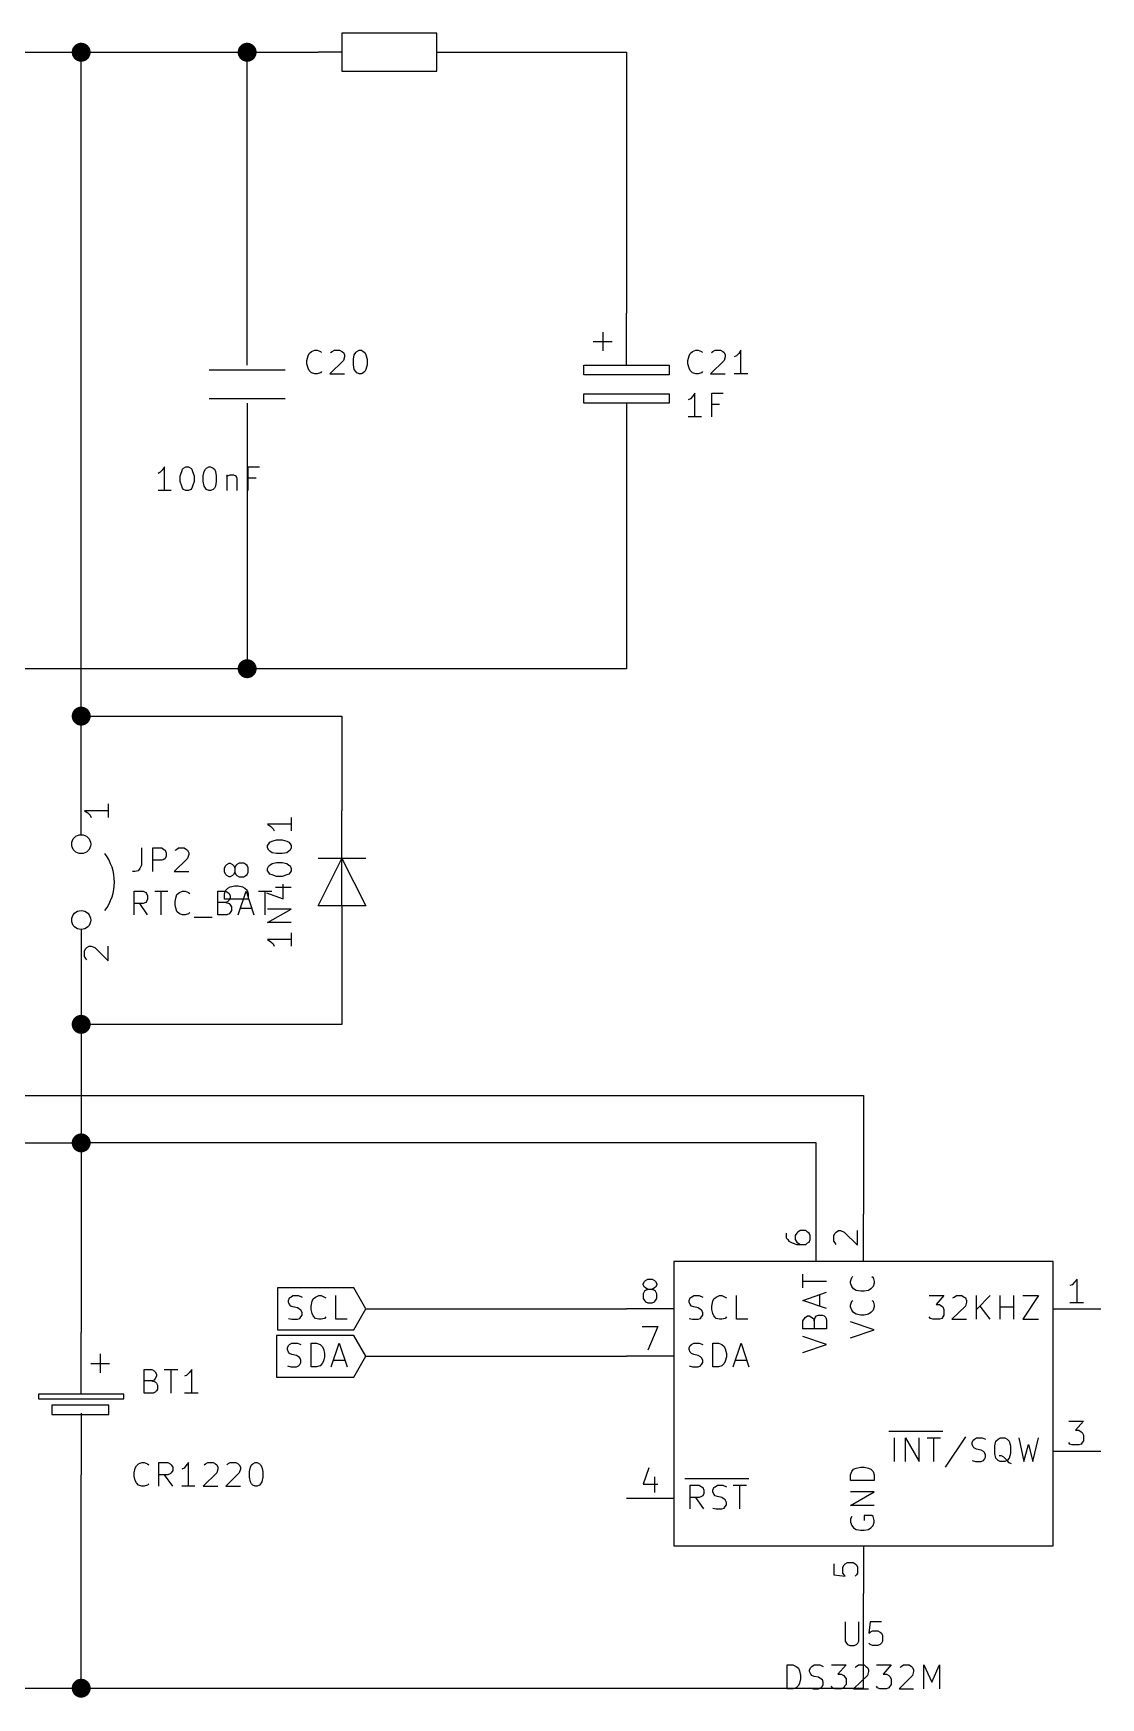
# Model space of a CAD drawing. Extents: x 10 to 410, y -287 to -10.
# Drawn here: x 90.1 to 147.3, y -202.4 to -113.3 of the extents above; entities that cross this region are included whole.
import ezdxf

# ---------------------------------------------------------------- set-up
doc = ezdxf.new("R2010")
doc.units = 0
doc.header["$MEASUREMENT"] = 0
for name, color, linetype in [('CYAN2', 4, 'CONTINUOUS'), ('GREEN2', 3, 'CONTINUOUS'), ('LYELLOW', 51, 'CONTINUOUS'), ('RED2', 1, 'CONTINUOUS')]:
    doc.layers.add(name, color=color, linetype=linetype)

msp = doc.modelspace()

# ---------------------------------------------------------------- linework, layer by layer
at = {"layer": 'CYAN2', "linetype": 'CONTINUOUS'}
for p, q in [((104.8, -130.81), (104.877, -130.556)), ((104.8, -130.988), (104.8, -130.81)), ((104.877, -131.216), (104.8, -130.988)), ((104.877, -130.556), (104.927, -130.429)), ((104.927, -130.429), (105.054, -130.327)), ((105.054, -130.327), (105.232, -130.251)), ((105.232, -130.251), (105.359, -130.251)), ((105.359, -130.251), (105.537, -130.327)), ((105.537, -130.327), (105.588, -130.378)), ((106.756, -130.81), (106.02, -131.521)), ((106.07, -130.378), (106.147, -130.327)), ((106.147, -130.327), (106.274, -130.251)), ((106.274, -130.251), (106.553, -130.251)), ((106.553, -130.251), (106.68, -130.327)), ((106.68, -130.327), (106.756, -130.378)), ((106.756, -130.378), (106.807, -130.505)), ((106.807, -130.607), (106.756, -130.81)), ((106.807, -130.505), (106.807, -130.607)), ((107.29, -130.734), (107.34, -130.505)), ((107.29, -131.039), (107.29, -130.734)), ((107.34, -131.293), (107.29, -131.039)), ((107.34, -130.505), (107.417, -130.378)), ((107.417, -130.378), (107.467, -130.327)), ((107.467, -130.327), (107.594, -130.251)), ((107.594, -130.251), (107.721, -130.251)), ((107.721, -130.251), (107.823, -130.327)), ((107.823, -130.327), (107.899, -130.378)), ((107.899, -130.378), (107.95, -130.505)), ((107.95, -130.505), (108.026, -130.734)), ((108.026, -131.039), (107.95, -131.293)), ((108.026, -130.734), (108.026, -131.039)), ((125.197, -130.81), (125.273, -130.556)), ((125.197, -130.988), (125.197, -130.81)), ((125.273, -131.216), (125.197, -130.988)), ((125.273, -130.556), (125.324, -130.429)), ((125.324, -130.429), (125.451, -130.327)), ((125.451, -130.327), (125.628, -130.251)), ((125.628, -130.251), (125.755, -130.251)), ((125.755, -130.251), (125.933, -130.327)), ((125.933, -130.327), (125.984, -130.378)), ((127.152, -130.81), (126.416, -131.521)), ((126.467, -130.378), (126.543, -130.327)), ((126.543, -130.327), (126.67, -130.251)), ((126.67, -130.251), (126.949, -130.251)), ((126.949, -130.251), (127.076, -130.327)), ((127.076, -130.327), (127.152, -130.378)), ((127.152, -130.378), (127.203, -130.505)), ((127.203, -130.607), (127.152, -130.81)), ((127.203, -130.505), (127.203, -130.607)), ((127.813, -130.556), (127.686, -130.607)), ((127.94, -130.429), (127.813, -130.556)), ((128.041, -130.251), (127.94, -130.429)), ((128.041, -131.521), (128.041, -130.251)), ((104.927, -131.343), (104.877, -131.216)), ((105.054, -131.47), (104.927, -131.343)), ((105.232, -131.521), (105.054, -131.47)), ((105.359, -131.521), (105.232, -131.521)), ((105.537, -131.47), (105.359, -131.521)), ((105.588, -131.394), (105.537, -131.47)), ((106.02, -131.521), (106.807, -131.521)), ((107.417, -131.394), (107.34, -131.293)), ((107.467, -131.47), (107.417, -131.394)), ((107.594, -131.521), (107.467, -131.47)), ((107.721, -131.521), (107.594, -131.521)), ((107.823, -131.47), (107.721, -131.521)), ((107.899, -131.394), (107.823, -131.47)), ((107.95, -131.293), (107.899, -131.394)), ((125.324, -131.343), (125.273, -131.216)), ((125.451, -131.47), (125.324, -131.343)), ((125.628, -131.521), (125.451, -131.47)), ((125.755, -131.521), (125.628, -131.521)), ((125.933, -131.47), (125.755, -131.521)), ((125.984, -131.394), (125.933, -131.47)), ((126.416, -131.521), (127.203, -131.521)), ((128.422, -131.521), (127.686, -131.521)), ((125.451, -132.74), (125.349, -132.867)), ((125.578, -132.563), (125.451, -132.74)), ((125.578, -133.833), (125.578, -132.563)), ((126.492, -133.833), (126.492, -132.563)), ((126.492, -132.563), (127.102, -132.563)), ((125.349, -132.867), (125.222, -132.918)), ((126.898, -133.172), (126.492, -133.172)), ((125.933, -133.833), (125.222, -133.833)), ((96.9264, -136.804), (96.8248, -136.855)), ((97.0534, -136.677), (96.9264, -136.804)), ((97.1804, -136.5), (97.0534, -136.677)), ((97.1804, -137.77), (97.1804, -136.5)), ((98.0186, -136.982), (98.0948, -136.754)), ((98.0186, -137.287), (98.0186, -136.982)), ((98.0948, -137.541), (98.0186, -137.287)), ((98.0948, -136.754), (98.1456, -136.627)), ((98.1456, -136.627), (98.1964, -136.576)), ((98.1964, -136.576), (98.3234, -136.5)), ((98.3234, -136.5), (98.4504, -136.5)), ((98.4504, -136.5), (98.5774, -136.576)), ((98.5774, -136.576), (98.6282, -136.627)), ((98.6282, -136.627), (98.679, -136.754)), ((98.679, -136.754), (98.7552, -136.982)), ((98.7552, -137.287), (98.679, -137.541)), ((98.7552, -136.982), (98.7552, -137.287)), ((99.2378, -136.982), (99.2886, -136.754)), ((99.2378, -137.287), (99.2378, -136.982)), ((99.2886, -137.541), (99.2378, -137.287)), ((99.2886, -136.754), (99.3648, -136.627)), ((99.3648, -136.627), (99.4156, -136.576)), ((99.4156, -136.576), (99.5426, -136.5)), ((99.5426, -136.5), (99.6442, -136.5)), ((99.6442, -136.5), (99.7712, -136.576)), ((99.7712, -136.576), (99.8474, -136.627)), ((99.8474, -136.627), (99.8982, -136.754)), ((99.8982, -136.754), (99.949, -136.982)), ((99.949, -137.287), (99.8982, -137.541)), ((99.949, -136.982), (99.949, -137.287)), ((100.508, -136.931), (100.508, -137.77)), ((100.508, -137.058), (100.559, -136.982)), ((100.559, -136.982), (100.686, -136.931)), ((100.686, -136.931), (100.863, -136.931)), ((100.863, -136.931), (100.99, -136.982)), ((100.99, -136.982), (101.041, -137.109)), ((101.041, -137.109), (101.041, -137.77)), ((101.651, -137.77), (101.651, -136.5)), ((101.651, -136.5), (102.26, -136.5)), ((102.083, -137.109), (101.651, -137.109)), ((97.536, -137.77), (96.8248, -137.77)), ((98.1456, -137.643), (98.0948, -137.541)), ((98.1964, -137.719), (98.1456, -137.643)), ((98.3234, -137.77), (98.1964, -137.719)), ((98.4504, -137.77), (98.3234, -137.77)), ((98.5774, -137.719), (98.4504, -137.77)), ((98.6282, -137.643), (98.5774, -137.719)), ((98.679, -137.541), (98.6282, -137.643)), ((99.3648, -137.643), (99.2886, -137.541)), ((99.4156, -137.719), (99.3648, -137.643)), ((99.5426, -137.77), (99.4156, -137.719)), ((99.6442, -137.77), (99.5426, -137.77)), ((99.7712, -137.719), (99.6442, -137.77)), ((99.8474, -137.643), (99.7712, -137.719)), ((99.8982, -137.541), (99.8474, -137.643)), ((103.962, -155.651), (102.692, -155.651)), ((102.692, -155.651), (102.87, -155.778)), ((102.87, -155.778), (102.997, -155.905)), ((102.997, -155.905), (103.048, -156.007)), ((103.962, -155.296), (103.962, -156.007)), ((102.692, -156.794), (102.768, -156.693)), ((102.692, -156.921), (102.692, -156.794)), ((102.768, -156.693), (102.819, -156.616)), ((102.819, -156.616), (102.946, -156.566)), ((102.946, -156.566), (103.175, -156.489)), ((103.175, -156.489), (103.48, -156.489)), ((103.48, -156.489), (103.734, -156.566)), ((103.734, -156.566), (103.835, -156.616)), ((103.835, -156.616), (103.911, -156.693)), ((103.911, -156.693), (103.962, -156.794)), ((103.962, -156.794), (103.962, -156.921)), ((95.9358, -156.921), (95.9358, -157.836)), ((96.5454, -158.191), (96.5454, -156.921)), ((96.5454, -156.921), (97.028, -156.921)), ((97.028, -157.582), (96.5454, -157.582)), ((97.028, -156.921), (97.1296, -156.997)), ((97.1296, -157.531), (97.028, -157.582)), ((97.1296, -156.997), (97.2058, -157.048)), ((97.2058, -157.48), (97.1296, -157.531)), ((97.2058, -157.048), (97.2566, -157.175)), ((97.2566, -157.353), (97.2058, -157.48)), ((97.2566, -157.175), (97.2566, -157.353)), ((98.3996, -157.48), (97.6884, -158.191)), ((97.7392, -157.048), (97.8154, -156.997)), ((97.8154, -156.997), (97.917, -156.921)), ((97.917, -156.921), (98.2218, -156.921)), ((98.2218, -156.921), (98.3488, -156.997)), ((98.3488, -156.997), (98.3996, -157.048)), ((98.3996, -157.048), (98.4758, -157.175)), ((98.4758, -157.277), (98.3996, -157.48)), ((98.4758, -157.175), (98.4758, -157.277)), ((100.508, -157.81), (100.635, -157.734)), ((100.635, -157.734), (100.686, -157.734)), ((100.686, -157.734), (100.813, -157.81)), ((101.168, -157.734), (101.041, -157.81)), ((101.422, -157.734), (101.168, -157.734)), ((101.524, -157.81), (101.422, -157.734)), ((102.768, -157.048), (102.692, -156.921)), ((102.819, -157.099), (102.768, -157.048)), ((102.946, -157.175), (102.819, -157.099)), ((102.819, -157.836), (102.946, -157.759)), ((103.175, -157.226), (102.946, -157.175)), ((102.946, -157.759), (103.175, -157.709)), ((103.48, -157.226), (103.175, -157.226)), ((103.175, -157.709), (103.48, -157.709)), ((103.734, -157.175), (103.48, -157.226)), ((103.48, -157.709), (103.734, -157.759)), ((103.835, -157.099), (103.734, -157.175)), ((103.734, -157.759), (103.835, -157.836)), ((103.911, -157.048), (103.835, -157.099)), ((103.962, -156.921), (103.911, -157.048)), ((95.5802, -158.191), (95.4532, -158.191)), ((95.758, -158.14), (95.5802, -158.191)), ((95.8596, -158.013), (95.758, -158.14)), ((95.9358, -157.836), (95.8596, -158.013)), ((97.6884, -158.191), (98.4758, -158.191)), ((100.381, -157.988), (100.457, -157.861)), ((100.381, -158.217), (100.381, -157.988)), ((100.457, -158.344), (100.381, -158.217)), ((100.457, -157.861), (100.508, -157.81)), ((100.508, -158.394), (100.457, -158.344)), ((100.635, -158.471), (100.508, -158.394)), ((100.686, -158.471), (100.635, -158.471)), ((100.813, -158.394), (100.686, -158.471)), ((100.813, -157.81), (100.863, -157.861)), ((100.863, -158.344), (100.813, -158.394)), ((100.863, -157.861), (100.94, -157.988)), ((100.94, -158.217), (100.863, -158.344)), ((100.99, -157.861), (100.94, -157.988)), ((100.94, -157.988), (100.94, -158.217)), ((100.94, -158.217), (100.99, -158.344)), ((101.041, -157.81), (100.99, -157.861)), ((100.99, -158.344), (101.041, -158.394)), ((101.041, -158.394), (101.168, -158.471)), ((101.168, -158.471), (101.422, -158.471)), ((101.422, -158.471), (101.524, -158.394)), ((101.6, -157.861), (101.524, -157.81)), ((101.524, -158.394), (101.6, -158.344)), ((101.651, -157.988), (101.6, -157.861)), ((101.6, -158.344), (101.651, -158.217)), ((101.651, -158.217), (101.651, -157.988)), ((102.692, -158.013), (102.768, -157.886)), ((102.692, -158.14), (102.692, -158.013)), ((102.768, -158.242), (102.692, -158.14)), ((102.768, -157.886), (102.819, -157.836)), ((102.819, -158.318), (102.768, -158.242)), ((102.946, -158.369), (102.819, -158.318)), ((103.175, -158.445), (102.946, -158.369)), ((103.48, -158.445), (103.175, -158.445)), ((103.734, -158.369), (103.48, -158.445)), ((103.835, -158.318), (103.734, -158.369)), ((103.835, -157.836), (103.911, -157.886)), ((103.911, -158.242), (103.835, -158.318)), ((103.911, -157.886), (103.962, -158.013)), ((103.962, -158.14), (103.911, -158.242)), ((103.962, -158.013), (103.962, -158.14)), ((95.5548, -160.503), (95.5548, -159.233)), ((95.5548, -159.233), (96.0374, -159.233)), ((96.0374, -159.233), (96.1644, -159.309)), ((96.1644, -159.309), (96.2152, -159.36)), ((96.2152, -159.36), (96.266, -159.487)), ((96.266, -159.487), (96.266, -159.664)), ((96.647, -159.233), (97.3582, -159.233)), ((97.0026, -160.503), (97.0026, -159.233)), ((97.7392, -159.791), (97.79, -159.537)), ((97.79, -159.537), (97.8408, -159.41)), ((97.8408, -159.41), (97.9678, -159.309)), ((97.9678, -159.309), (98.1456, -159.233)), ((98.1456, -159.233), (98.2726, -159.233)), ((98.2726, -159.233), (98.4504, -159.309)), ((98.4504, -159.309), (98.5266, -159.36)), ((100.025, -160.503), (100.025, -159.233)), ((100.025, -159.233), (100.457, -159.233)), ((100.381, -159.385), (100.457, -159.182)), ((100.381, -159.664), (100.381, -159.385)), ((100.457, -159.182), (100.559, -159.08)), ((100.457, -159.233), (100.559, -159.309)), ((100.559, -159.08), (100.686, -159.004)), ((100.559, -159.309), (100.635, -159.36)), ((100.635, -159.36), (100.686, -159.487)), ((100.686, -159.004), (100.94, -158.953)), ((100.686, -159.487), (100.686, -159.588)), ((100.94, -158.953), (101.117, -158.953)), ((101.117, -158.953), (101.346, -159.004)), ((101.117, -160.503), (101.549, -159.233)), ((101.346, -159.004), (101.473, -159.08)), ((101.473, -159.08), (101.6, -159.182)), ((101.549, -159.233), (101.956, -160.503)), ((101.6, -159.182), (101.651, -159.385)), ((101.651, -159.385), (101.651, -159.664)), ((102.21, -159.233), (102.921, -159.233)), ((102.565, -160.503), (102.565, -159.233)), ((102.641, -159.334), (103.53, -159.639)), ((103.124, -159.029), (103.962, -159.029)), ((103.53, -159.639), (103.53, -158.852)), ((96.0374, -159.893), (95.5548, -159.893)), ((96.266, -160.503), (95.8596, -159.893)), ((96.1644, -159.842), (96.0374, -159.893)), ((96.2152, -159.791), (96.1644, -159.842)), ((96.266, -159.664), (96.2152, -159.791)), ((97.7392, -159.969), (97.7392, -159.791)), ((97.79, -160.198), (97.7392, -159.969)), ((97.8408, -160.325), (97.79, -160.198)), ((97.9678, -160.452), (97.8408, -160.325)), ((98.1456, -160.503), (97.9678, -160.452)), ((98.4504, -160.452), (98.2726, -160.503)), ((98.5266, -160.376), (98.4504, -160.452)), ((100.457, -159.842), (100.025, -159.842)), ((101.651, -159.664), (100.381, -159.664)), ((100.559, -159.791), (100.457, -159.842)), ((100.457, -159.842), (100.635, -159.893)), ((100.635, -160.452), (100.508, -160.503)), ((100.635, -159.715), (100.559, -159.791)), ((100.686, -159.588), (100.635, -159.715)), ((100.635, -159.893), (100.686, -159.969)), ((100.686, -160.376), (100.635, -160.452)), ((100.686, -159.969), (100.762, -160.071)), ((100.762, -160.274), (100.686, -160.376)), ((100.762, -160.071), (100.762, -160.274)), ((101.244, -160.147), (101.829, -160.147)), ((102.692, -160.909), (103.962, -160.198)), ((103.962, -160.198), (102.692, -160.198)), ((98.2726, -160.503), (98.1456, -160.503)), ((98.7552, -160.63), (99.7204, -160.63)), ((100.508, -160.503), (100.025, -160.503)), ((103.962, -160.909), (102.692, -160.909)), ((103.962, -161.823), (102.692, -161.823)), ((102.692, -161.823), (102.87, -161.95)), ((102.87, -161.95), (102.997, -162.052)), ((102.997, -162.052), (103.048, -162.179)), ((103.962, -161.468), (103.962, -162.179)), ((131.369, -180.492), (131.369, -179.756)), ((133.909, -180.137), (133.985, -179.934)), ((133.985, -179.934), (134.036, -179.883)), ((135.052, -179.883), (135.128, -179.934)), ((135.128, -179.934), (135.179, -180.137)), ((125.324, -181.026), (125.4, -180.975)), ((125.4, -180.975), (125.527, -180.899)), ((125.527, -180.899), (125.806, -180.899)), ((125.806, -180.899), (126.009, -180.975)), ((126.594, -181.077), (126.721, -180.975)), ((126.721, -180.975), (126.898, -180.899)), ((126.898, -180.899), (127.025, -180.899)), ((127.025, -180.899), (127.203, -180.975)), ((127.203, -180.975), (127.279, -181.026)), ((127.813, -182.169), (127.813, -180.899)), ((132.639, -180.137), (131.369, -180.137)), ((131.369, -181.153), (132.639, -180.721)), ((132.283, -181.458), (132.283, -180.848)), ((133.909, -180.238), (133.909, -180.137)), ((133.985, -180.416), (133.909, -180.238)), ((134.087, -180.543), (133.985, -180.416)), ((134.214, -180.619), (134.087, -180.543)), ((134.468, -180.67), (134.214, -180.619)), ((134.645, -180.67), (134.468, -180.67)), ((134.874, -180.619), (134.645, -180.67)), ((135.001, -180.543), (134.874, -180.619)), ((135.128, -180.416), (135.001, -180.543)), ((135.179, -180.238), (135.128, -180.416)), ((135.179, -180.137), (135.179, -180.238)), ((138.125, -180.899), (138.913, -180.899)), ((138.913, -180.899), (138.506, -181.381)), ((139.395, -181.026), (139.471, -180.975)), ((139.471, -180.975), (139.598, -180.899)), ((139.598, -180.899), (139.878, -180.899)), ((139.878, -180.899), (140.005, -180.975)), ((140.005, -180.975), (140.081, -181.026)), ((140.665, -182.169), (140.665, -180.899)), ((141.402, -180.899), (140.665, -181.635)), ((141.935, -182.169), (141.935, -180.899)), ((142.672, -182.169), (142.672, -180.899)), ((143.154, -180.899), (143.993, -180.899)), ((143.993, -180.899), (143.154, -182.169)), ((125.273, -181.153), (125.324, -181.026)), ((125.273, -181.254), (125.273, -181.153)), ((125.324, -181.381), (125.273, -181.254)), ((125.4, -181.458), (125.324, -181.381)), ((125.527, -181.508), (125.4, -181.458)), ((125.755, -181.559), (125.527, -181.508)), ((125.882, -181.635), (125.755, -181.559)), ((125.933, -181.686), (125.882, -181.635)), ((126.009, -181.813), (125.933, -181.686)), ((126.009, -181.94), (126.009, -181.813)), ((126.492, -181.458), (126.543, -181.204)), ((126.492, -181.635), (126.492, -181.458)), ((126.543, -181.864), (126.492, -181.635)), ((126.543, -181.204), (126.594, -181.077)), ((126.594, -181.991), (126.543, -181.864)), ((132.639, -181.585), (131.369, -181.153)), ((133.909, -181.407), (133.985, -181.204)), ((133.909, -181.508), (133.909, -181.407)), ((133.985, -181.686), (133.909, -181.508)), ((133.985, -181.204), (134.036, -181.153)), ((134.087, -181.813), (133.985, -181.686)), ((134.214, -181.889), (134.087, -181.813)), ((135.001, -181.813), (134.874, -181.889)), ((135.128, -181.686), (135.001, -181.813)), ((135.052, -181.153), (135.128, -181.204)), ((135.128, -181.204), (135.179, -181.407)), ((135.179, -181.508), (135.128, -181.686)), ((135.179, -181.407), (135.179, -181.508)), ((138.506, -181.381), (138.684, -181.381)), ((138.684, -181.381), (138.811, -181.458)), ((138.811, -181.458), (138.862, -181.508)), ((138.862, -181.508), (138.913, -181.635)), ((138.913, -181.635), (138.913, -181.94)), ((140.081, -181.458), (139.344, -182.169)), ((140.081, -181.026), (140.132, -181.153)), ((140.132, -181.254), (140.081, -181.458)), ((140.132, -181.153), (140.132, -181.254)), ((141.402, -182.169), (140.868, -181.458)), ((141.935, -181.508), (142.672, -181.508)), ((125.273, -182.118), (125.451, -182.169)), ((125.451, -182.169), (125.755, -182.169)), ((125.755, -182.169), (125.882, -182.118)), ((125.882, -182.118), (125.933, -182.042)), ((125.933, -182.042), (126.009, -181.94)), ((126.721, -182.118), (126.594, -181.991)), ((126.898, -182.169), (126.721, -182.118)), ((127.025, -182.169), (126.898, -182.169)), ((127.203, -182.118), (127.025, -182.169)), ((127.279, -182.042), (127.203, -182.118)), ((128.422, -182.169), (127.813, -182.169)), ((131.369, -182.245), (131.445, -182.118)), ((131.369, -182.677), (131.369, -182.245)), ((132.639, -182.677), (131.369, -182.677)), ((131.445, -182.118), (131.496, -182.067)), ((131.496, -182.067), (131.623, -181.991)), ((131.623, -181.991), (131.724, -181.991)), ((131.724, -181.991), (131.851, -182.067)), ((131.851, -182.067), (131.928, -182.118)), ((131.928, -182.118), (131.978, -182.245)), ((131.978, -182.245), (132.029, -182.067)), ((131.978, -182.245), (131.978, -182.677)), ((132.029, -182.067), (132.105, -181.991)), ((132.105, -181.991), (132.207, -181.94)), ((132.207, -181.94), (132.41, -181.94)), ((132.41, -181.94), (132.512, -181.991)), ((132.512, -181.991), (132.588, -182.067)), ((132.588, -182.067), (132.639, -182.194)), ((132.639, -182.194), (132.639, -182.677)), ((135.179, -182.728), (133.909, -182.296)), ((133.909, -183.159), (135.179, -182.728)), ((134.468, -181.94), (134.214, -181.889)), ((134.645, -181.94), (134.468, -181.94)), ((134.874, -181.889), (134.645, -181.94)), ((138.201, -182.118), (138.125, -182.042)), ((138.328, -182.169), (138.201, -182.118)), ((138.684, -182.169), (138.328, -182.169)), ((138.811, -182.118), (138.684, -182.169)), ((138.862, -182.042), (138.811, -182.118)), ((138.913, -181.94), (138.862, -182.042)), ((139.344, -182.169), (140.132, -182.169)), ((143.154, -182.169), (143.993, -182.169)), ((125.273, -183.693), (125.324, -183.566)), ((125.324, -183.566), (125.4, -183.515)), ((125.4, -183.515), (125.527, -183.439)), ((125.527, -183.439), (125.806, -183.439)), ((125.806, -183.439), (126.009, -183.515)), ((126.543, -184.709), (126.543, -183.439)), ((126.543, -183.439), (126.848, -183.439)), ((126.848, -183.439), (127.025, -183.515)), ((127.025, -183.515), (127.152, -183.617)), ((127.152, -183.617), (127.203, -183.744)), ((127.635, -184.709), (128.067, -183.439)), ((128.067, -183.439), (128.473, -184.709)), ((132.639, -183.515), (131.369, -183.083)), ((131.369, -183.947), (132.639, -183.515)), ((125.273, -183.794), (125.273, -183.693)), ((125.324, -183.921), (125.273, -183.794)), ((125.4, -183.998), (125.324, -183.921)), ((125.527, -184.048), (125.4, -183.998)), ((125.755, -184.099), (125.527, -184.048)), ((125.882, -184.175), (125.755, -184.099)), ((125.933, -184.226), (125.882, -184.175)), ((126.009, -184.353), (125.933, -184.226)), ((125.933, -184.582), (126.009, -184.48)), ((126.009, -184.48), (126.009, -184.353)), ((127.152, -184.531), (127.025, -184.658)), ((127.203, -184.404), (127.152, -184.531)), ((127.203, -183.744), (127.279, -183.998)), ((127.279, -184.175), (127.203, -184.404)), ((127.279, -183.998), (127.279, -184.175)), ((127.762, -184.353), (128.346, -184.353)), ((96.0882, -186.131), (96.0882, -184.861)), ((96.0882, -184.861), (96.4946, -184.861)), ((96.4946, -184.861), (96.6216, -184.937)), ((96.6216, -185.42), (96.4946, -185.471)), ((96.6216, -184.937), (96.6724, -184.988)), ((96.6724, -185.344), (96.6216, -185.42)), ((96.6724, -184.988), (96.7486, -185.115)), ((96.7486, -185.217), (96.6724, -185.344)), ((96.7486, -185.115), (96.7486, -185.217)), ((97.155, -184.861), (97.8916, -184.861)), ((97.536, -186.131), (97.536, -184.861)), ((98.3742, -185.166), (98.2472, -185.217)), ((98.5012, -185.039), (98.3742, -185.166)), ((98.6282, -184.861), (98.5012, -185.039)), ((98.6282, -186.131), (98.6282, -184.861)), ((125.273, -184.658), (125.451, -184.709)), ((125.451, -184.709), (125.755, -184.709)), ((125.755, -184.709), (125.882, -184.658)), ((125.882, -184.658), (125.933, -184.582)), ((126.848, -184.709), (126.543, -184.709)), ((127.025, -184.658), (126.848, -184.709)), ((96.4946, -185.471), (96.0882, -185.471)), ((96.5708, -186.131), (96.0882, -186.131)), ((96.4946, -185.471), (96.6724, -185.522)), ((96.6724, -186.08), (96.5708, -186.131)), ((96.6724, -185.522), (96.7486, -185.598)), ((96.7486, -186.004), (96.6724, -186.08)), ((96.7486, -185.598), (96.7994, -185.699)), ((96.7994, -185.903), (96.7486, -186.004)), ((96.7994, -185.699), (96.7994, -185.903)), ((98.9838, -186.131), (98.2472, -186.131)), ((135.966, -188.163), (136.576, -188.163)), ((136.271, -189.789), (136.271, -188.519)), ((136.576, -188.163), (137.897, -188.163)), ((136.855, -189.789), (136.855, -188.519)), ((136.855, -188.519), (137.592, -189.789)), ((137.592, -189.789), (137.592, -188.519)), ((137.897, -188.163), (138.862, -188.163)), ((138.024, -188.519), (138.735, -188.519)), ((138.379, -189.789), (138.379, -188.519)), ((140.081, -188.468), (138.989, -190.094)), ((140.437, -188.773), (140.487, -188.646)), ((140.437, -188.874), (140.437, -188.773)), ((140.487, -189.001), (140.437, -188.874)), ((140.487, -188.646), (140.564, -188.595)), ((140.564, -189.078), (140.487, -189.001)), ((140.564, -188.595), (140.665, -188.519)), ((140.665, -188.519), (140.97, -188.519)), ((140.97, -188.519), (141.148, -188.595)), ((141.656, -188.951), (141.707, -188.697)), ((141.656, -189.357), (141.656, -188.951)), ((141.707, -188.697), (141.834, -188.595)), ((141.834, -188.595), (141.935, -188.519)), ((141.935, -188.519), (142.189, -188.519)), ((142.189, -188.519), (142.316, -188.595)), ((142.316, -188.595), (142.418, -188.697)), ((142.418, -188.697), (142.494, -188.951)), ((142.494, -188.951), (142.494, -189.357)), ((142.926, -188.519), (143.205, -189.789)), ((143.205, -189.789), (143.459, -188.874)), ((143.459, -188.874), (143.688, -189.789)), ((143.688, -189.789), (143.993, -188.519)), ((95.7834, -189.916), (95.9612, -189.84)), ((95.9612, -189.84), (96.0882, -189.84)), ((96.0882, -189.84), (96.266, -189.916)), ((96.8756, -191.11), (96.8756, -189.84)), ((96.8756, -189.84), (97.3582, -189.84)), ((97.3582, -189.84), (97.4852, -189.916)), ((98.4504, -189.84), (98.3234, -190.017)), ((98.4504, -191.11), (98.4504, -189.84)), ((99.3648, -189.916), (99.4918, -189.84)), ((99.4918, -189.84), (99.7712, -189.84)), ((99.7712, -189.84), (99.8982, -189.916)), ((100.559, -189.916), (100.686, -189.84)), ((100.686, -189.84), (100.99, -189.84)), ((100.99, -189.84), (101.117, -189.916)), ((101.905, -189.916), (102.032, -189.84)), ((102.032, -189.84), (102.133, -189.84)), ((102.133, -189.84), (102.26, -189.916)), ((140.437, -189.738), (140.614, -189.789)), ((140.665, -189.128), (140.564, -189.078)), ((140.614, -189.789), (140.919, -189.789)), ((140.919, -189.179), (140.665, -189.128)), ((141.046, -189.255), (140.919, -189.179)), ((140.919, -189.789), (141.046, -189.738)), ((141.097, -189.306), (141.046, -189.255)), ((141.046, -189.738), (141.097, -189.662)), ((141.148, -189.433), (141.097, -189.306)), ((141.097, -189.662), (141.148, -189.56)), ((141.148, -189.56), (141.148, -189.433)), ((141.707, -189.611), (141.656, -189.357)), ((141.834, -189.738), (141.707, -189.611)), ((141.935, -189.789), (141.834, -189.738)), ((142.011, -189.484), (141.884, -189.484)), ((142.189, -189.789), (141.935, -189.789)), ((142.138, -189.56), (142.011, -189.484)), ((142.316, -189.738), (142.138, -189.56)), ((142.316, -189.738), (142.189, -189.789)), ((142.418, -189.611), (142.316, -189.738)), ((142.418, -189.865), (142.316, -189.738)), ((142.494, -189.357), (142.418, -189.611)), ((142.545, -189.916), (142.418, -189.865)), ((95.5548, -190.398), (95.6056, -190.144)), ((95.5548, -190.576), (95.5548, -190.398)), ((95.6056, -190.805), (95.5548, -190.576)), ((95.6056, -190.144), (95.6818, -190.017)), ((95.6818, -190.017), (95.7834, -189.916)), ((96.266, -189.916), (96.3422, -189.967)), ((97.3582, -190.5), (96.8756, -190.5)), ((97.6122, -191.11), (97.1804, -190.5)), ((97.4852, -190.449), (97.3582, -190.5)), ((97.4852, -189.916), (97.536, -189.967)), ((97.536, -190.398), (97.4852, -190.449)), ((97.536, -189.967), (97.6122, -190.094)), ((97.6122, -190.271), (97.536, -190.398)), ((97.6122, -190.094), (97.6122, -190.271)), ((98.2218, -190.144), (98.0948, -190.195)), ((98.3234, -190.017), (98.2218, -190.144)), ((99.9744, -190.398), (99.2378, -191.11)), ((99.2886, -189.967), (99.3648, -189.916)), ((99.8982, -189.916), (99.9744, -189.967)), ((99.9744, -189.967), (100.025, -190.094)), ((100.025, -190.195), (99.9744, -190.398)), ((100.025, -190.094), (100.025, -190.195)), ((101.168, -190.398), (100.457, -191.11)), ((100.508, -189.967), (100.559, -189.916)), ((101.117, -189.916), (101.168, -189.967)), ((101.168, -189.967), (101.244, -190.094)), ((101.244, -190.195), (101.168, -190.398)), ((101.244, -190.094), (101.244, -190.195)), ((101.727, -190.322), (101.778, -190.094)), ((101.727, -190.627), (101.727, -190.322)), ((101.778, -190.881), (101.727, -190.627)), ((101.778, -190.094), (101.829, -189.967)), ((101.829, -189.967), (101.905, -189.916)), ((102.26, -189.916), (102.311, -189.967)), ((102.311, -189.967), (102.387, -190.094)), ((102.387, -190.094), (102.438, -190.322)), ((102.438, -190.627), (102.387, -190.881)), ((102.438, -190.322), (102.438, -190.627)), ((125.044, -190.703), (126.314, -190.703)), ((126.314, -190.703), (127.508, -190.703)), ((127.508, -190.703), (128.473, -190.703)), ((133.909, -190.5), (133.985, -190.322)), ((133.909, -190.805), (133.909, -190.5)), ((133.985, -190.322), (134.087, -190.195)), ((134.087, -190.195), (134.214, -190.144)), ((134.214, -190.144), (134.468, -190.094)), ((134.468, -190.094), (134.645, -190.094)), ((134.645, -190.094), (134.874, -190.144)), ((134.874, -190.144), (135.001, -190.195)), ((135.001, -190.195), (135.128, -190.322)), ((135.128, -190.322), (135.179, -190.5)), ((135.179, -190.5), (135.179, -190.805)), ((95.6818, -190.932), (95.6056, -190.805)), ((95.7834, -191.059), (95.6818, -190.932)), ((95.9612, -191.11), (95.7834, -191.059)), ((96.0882, -191.11), (95.9612, -191.11)), ((96.266, -191.059), (96.0882, -191.11)), ((96.3422, -190.983), (96.266, -191.059)), ((98.806, -191.11), (98.0948, -191.11)), ((99.2378, -191.11), (100.025, -191.11)), ((100.457, -191.11), (101.244, -191.11)), ((101.829, -190.983), (101.778, -190.881)), ((101.905, -191.059), (101.829, -190.983)), ((102.032, -191.11), (101.905, -191.059)), ((102.133, -191.11), (102.032, -191.11)), ((102.26, -191.059), (102.133, -191.11)), ((102.311, -190.983), (102.26, -191.059)), ((102.387, -190.881), (102.311, -190.983)), ((125.324, -192.329), (125.324, -191.059)), ((125.324, -191.059), (125.806, -191.059)), ((125.806, -191.059), (125.933, -191.135)), ((125.933, -191.668), (125.806, -191.719)), ((125.933, -191.135), (126.009, -191.186)), ((126.009, -191.618), (125.933, -191.668)), ((126.009, -191.186), (126.06, -191.313)), ((126.06, -191.491), (126.009, -191.618)), ((126.06, -191.313), (126.06, -191.491)), ((126.543, -191.313), (126.594, -191.186)), ((126.543, -191.414), (126.543, -191.313)), ((126.594, -191.541), (126.543, -191.414)), ((126.594, -191.186), (126.67, -191.135)), ((126.67, -191.618), (126.594, -191.541)), ((126.67, -191.135), (126.797, -191.059)), ((126.797, -191.668), (126.67, -191.618)), ((126.797, -191.059), (127.076, -191.059)), ((127.025, -191.719), (126.797, -191.668)), ((127.076, -191.059), (127.279, -191.135)), ((127.635, -191.059), (128.346, -191.059)), ((127.991, -192.329), (127.991, -191.059)), ((135.179, -190.805), (133.909, -190.805)), ((133.909, -192.151), (135.179, -191.414)), ((135.179, -191.414), (133.909, -191.414)), ((125.806, -191.719), (125.324, -191.719)), ((126.06, -192.329), (125.628, -191.719)), ((126.543, -192.278), (126.721, -192.329)), ((126.721, -192.329), (127.025, -192.329)), ((127.152, -191.795), (127.025, -191.719)), ((127.025, -192.329), (127.152, -192.278)), ((127.203, -191.846), (127.152, -191.795)), ((127.152, -192.278), (127.203, -192.202)), ((127.279, -191.973), (127.203, -191.846)), ((127.203, -192.202), (127.279, -192.1)), ((127.279, -192.1), (127.279, -191.973)), ((135.179, -192.151), (133.909, -192.151)), ((133.985, -192.735), (133.909, -192.862)), ((133.909, -192.862), (133.909, -193.04)), ((133.909, -193.04), (133.985, -193.218)), ((133.985, -193.218), (134.087, -193.345)), ((134.087, -193.345), (134.214, -193.421)), ((134.214, -193.421), (134.468, -193.472)), ((135.052, -192.684), (134.645, -192.684)), ((134.645, -192.684), (134.645, -192.938)), ((134.645, -193.472), (134.874, -193.421)), ((134.874, -193.421), (135.001, -193.345)), ((135.001, -193.345), (135.128, -193.218)), ((135.128, -192.735), (135.052, -192.684)), ((135.179, -192.938), (135.128, -192.735)), ((135.128, -193.218), (135.179, -193.04)), ((135.179, -193.04), (135.179, -192.938)), ((134.468, -193.472), (134.645, -193.472)), ((133.629, -198.374), (133.629, -199.415)), ((134.366, -199.415), (134.366, -198.374)), ((134.976, -198.374), (134.899, -198.984)), ((135.585, -198.374), (134.976, -198.374)), ((133.629, -199.415), (133.706, -199.517)), ((133.706, -199.517), (133.756, -199.593)), ((133.756, -199.593), (133.883, -199.644)), ((133.883, -199.644), (134.112, -199.644)), ((134.112, -199.644), (134.239, -199.593)), ((134.239, -199.593), (134.315, -199.517)), ((134.315, -199.517), (134.366, -199.415)), ((134.899, -198.984), (134.976, -198.933)), ((134.976, -199.593), (134.899, -199.517)), ((134.976, -198.933), (135.103, -198.857)), ((135.103, -199.644), (134.976, -199.593)), ((135.103, -198.857), (135.382, -198.857)), ((135.382, -199.644), (135.103, -199.644)), ((135.382, -198.857), (135.509, -198.933)), ((135.509, -199.593), (135.382, -199.644)), ((135.509, -198.933), (135.585, -198.984)), ((135.585, -199.517), (135.509, -199.593)), ((135.585, -198.984), (135.636, -199.111)), ((135.636, -199.415), (135.585, -199.517)), ((135.636, -199.111), (135.636, -199.415)), ((130.531, -201.955), (130.531, -200.685)), ((130.531, -200.685), (130.835, -200.685)), ((130.835, -200.685), (131.013, -200.762)), ((131.013, -200.762), (131.14, -200.863)), ((131.14, -200.863), (131.191, -200.99)), ((131.191, -200.99), (131.242, -201.244)), ((131.242, -201.422), (131.191, -201.651)), ((131.242, -201.244), (131.242, -201.422)), ((131.724, -200.939), (131.801, -200.812)), ((131.724, -201.041), (131.724, -200.939)), ((131.801, -201.168), (131.724, -201.041)), ((131.801, -200.812), (131.851, -200.762)), ((131.851, -201.244), (131.801, -201.168)), ((131.851, -200.762), (131.978, -200.685)), ((131.978, -201.295), (131.851, -201.244)), ((131.978, -200.685), (132.283, -200.685)), ((132.207, -201.346), (131.978, -201.295)), ((132.334, -201.422), (132.207, -201.346)), ((132.283, -200.685), (132.461, -200.762)), ((132.41, -201.473), (132.334, -201.422)), ((132.461, -201.6), (132.41, -201.473)), ((132.893, -200.685), (133.68, -200.685)), ((133.68, -200.685), (133.248, -201.168)), ((133.248, -201.168), (133.426, -201.168)), ((133.426, -201.168), (133.553, -201.244)), ((133.553, -201.244), (133.604, -201.295)), ((133.604, -201.295), (133.68, -201.422)), ((133.68, -201.422), (133.68, -201.727)), ((134.823, -201.244), (134.087, -201.955)), ((134.163, -200.812), (134.214, -200.762)), ((134.214, -200.762), (134.341, -200.685)), ((134.341, -200.685), (134.645, -200.685)), ((134.645, -200.685), (134.747, -200.762)), ((134.747, -200.762), (134.823, -200.812)), ((134.823, -200.812), (134.874, -200.939)), ((134.874, -201.041), (134.823, -201.244)), ((134.874, -200.939), (134.874, -201.041)), ((135.306, -200.685), (136.093, -200.685)), ((136.093, -200.685), (135.661, -201.168)), ((135.661, -201.168), (135.839, -201.168)), ((135.839, -201.168), (135.966, -201.244)), ((135.966, -201.244), (136.017, -201.295)), ((136.017, -201.295), (136.093, -201.422)), ((136.093, -201.422), (136.093, -201.727)), ((137.236, -201.244), (136.525, -201.955)), ((136.576, -200.812), (136.627, -200.762)), ((136.627, -200.762), (136.754, -200.685)), ((136.754, -200.685), (137.058, -200.685)), ((137.058, -200.685), (137.185, -200.762)), ((137.185, -200.762), (137.236, -200.812)), ((137.236, -200.812), (137.287, -200.939)), ((137.287, -201.041), (137.236, -201.244)), ((137.287, -200.939), (137.287, -201.041)), ((137.846, -201.955), (137.846, -200.685)), ((137.846, -200.685), (138.278, -201.6)), ((138.278, -201.6), (138.684, -200.685)), ((138.684, -200.685), (138.684, -201.955)), ((130.835, -201.955), (130.531, -201.955)), ((131.013, -201.905), (130.835, -201.955)), ((131.14, -201.778), (131.013, -201.905)), ((131.191, -201.651), (131.14, -201.778)), ((131.724, -201.905), (131.928, -201.955)), ((131.928, -201.955), (132.207, -201.955)), ((132.207, -201.955), (132.334, -201.905)), ((132.334, -201.905), (132.41, -201.828)), ((132.41, -201.828), (132.461, -201.727)), ((132.461, -201.727), (132.461, -201.6)), ((132.944, -201.905), (132.893, -201.828)), ((133.071, -201.955), (132.944, -201.905)), ((133.426, -201.955), (133.071, -201.955)), ((133.553, -201.905), (133.426, -201.955)), ((133.604, -201.828), (133.553, -201.905)), ((133.68, -201.727), (133.604, -201.828)), ((134.087, -201.955), (134.874, -201.955)), ((135.357, -201.905), (135.306, -201.828)), ((135.484, -201.955), (135.357, -201.905)), ((135.839, -201.955), (135.484, -201.955)), ((135.966, -201.905), (135.839, -201.955)), ((136.017, -201.828), (135.966, -201.905)), ((136.093, -201.727), (136.017, -201.828)), ((136.525, -201.955), (137.287, -201.955))]:
    msp.add_line(p, q, dxfattribs=at)
at = {"layer": 'GREEN2', "linetype": 'CONTINUOUS'}
for p, q in [((64.77, -114.3), (92.71, -114.3)), ((92.71, -114.3), (101.6, -114.3)), ((92.71, -149.86), (92.71, -114.3)), ((101.6, -128.27), (101.6, -114.3)), ((101.6, -114.3), (105.41, -114.3)), ((113.03, -114.3), (121.92, -114.3)), ((121.92, -114.3), (121.92, -128.27)), ((101.6, -135.89), (101.6, -147.32)), ((121.92, -135.89), (121.92, -147.32)), ((101.6, -147.32), (64.77, -147.32)), ((121.92, -147.32), (101.6, -147.32)), ((92.71, -153.67), (92.71, -149.86)), ((92.71, -149.86), (106.68, -149.86)), ((106.68, -149.86), (106.68, -154.94)), ((106.68, -162.56), (106.68, -166.37)), ((92.71, -163.83), (92.71, -166.37)), ((106.68, -166.37), (92.71, -166.37)), ((92.71, -166.37), (92.71, -172.72)), ((64.77, -170.18), (134.62, -170.18)), ((134.62, -170.18), (134.62, -176.53)), ((67.31, -172.72), (92.71, -172.72)), ((92.71, -172.72), (92.71, -182.88)), ((132.08, -172.72), (92.71, -172.72)), ((132.08, -176.53), (132.08, -172.72)), ((107.95, -181.61), (121.92, -181.61)), ((107.95, -184.15), (121.92, -184.15)), ((92.71, -201.93), (92.71, -190.5)), ((134.62, -201.93), (134.62, -196.85)), ((67.31, -201.93), (92.71, -201.93)), ((92.71, -201.93), (134.62, -201.93))]:
    msp.add_line(p, q, dxfattribs=at)
at = {"layer": 'GREEN2', "const_width": 0.508}
for points in [[(92.456, -114.3, 1), (92.964, -114.3, 1)], [(101.346, -114.3, 1), (101.854, -114.3, 1)], [(101.346, -147.32, 1), (101.854, -147.32, 1)], [(92.456, -149.86, 1), (92.964, -149.86, 1)], [(92.456, -166.37, 1), (92.964, -166.37, 1)], [(92.456, -172.72, 1), (92.964, -172.72, 1)], [(92.456, -201.93, 1), (92.964, -201.93, 1)]]:
    msp.add_lwpolyline(points, format="xyb", close=True, dxfattribs=at)
at = {"layer": 'LYELLOW', "linetype": 'CONTINUOUS'}
for p, q in [((124.46, -179.07), (124.46, -194.31)), ((144.78, -179.07), (124.46, -179.07)), ((144.78, -194.31), (144.78, -179.07)), ((124.46, -194.31), (144.78, -194.31))]:
    msp.add_line(p, q, dxfattribs=at)
at = {"layer": 'RED2', "linetype": 'CONTINUOUS'}
for p, q in [((106.68, -113.284), (106.68, -115.316)), ((111.76, -113.284), (106.68, -113.284)), ((111.76, -115.316), (111.76, -113.284)), ((106.68, -114.3), (105.41, -114.3)), ((111.76, -114.3), (113.03, -114.3)), ((106.68, -115.316), (111.76, -115.316)), ((101.6, -131.064), (101.6, -128.27)), ((121.92, -131.064), (121.92, -128.27)), ((120.142, -129.794), (121.158, -129.794)), ((120.65, -129.286), (120.65, -130.302)), ((99.568, -131.318), (103.632, -131.318)), ((119.634, -131.572), (119.634, -131.064)), ((119.634, -131.064), (124.206, -131.064)), ((124.206, -131.572), (119.634, -131.572)), ((124.206, -131.064), (124.206, -131.572)), ((119.634, -133.096), (119.634, -132.588)), ((119.634, -132.588), (124.206, -132.588)), ((124.206, -132.588), (124.206, -133.096)), ((99.568, -132.842), (103.632, -132.842)), ((101.6, -133.096), (101.6, -135.89)), ((124.206, -133.096), (119.634, -133.096)), ((121.92, -133.096), (121.92, -135.89)), ((92.71, -156.21), (92.71, -153.67)), ((94.1578, -154.94), (92.8878, -154.94)), ((92.8878, -154.94), (93.0656, -155.042)), ((93.0656, -155.042), (93.1926, -155.169)), ((94.1578, -154.559), (94.1578, -155.296)), ((106.68, -157.48), (106.68, -154.94)), ((93.1926, -155.169), (93.2434, -155.296)), ((107.95, -157.48), (105.41, -157.48)), ((105.41, -160.02), (106.68, -157.48)), ((106.68, -160.02), (106.68, -157.48)), ((106.68, -157.48), (107.95, -160.02)), ((107.95, -160.02), (105.41, -160.02)), ((106.68, -160.02), (106.68, -162.56)), ((92.71, -161.29), (92.71, -163.83)), ((92.964, -162.306), (93.0148, -162.255)), ((93.0148, -162.255), (93.1418, -162.179)), ((93.1418, -162.179), (93.2434, -162.179)), ((93.2434, -162.179), (93.4466, -162.255)), ((93.4466, -162.255), (94.1578, -162.966)), ((94.1578, -162.966), (94.1578, -162.179)), ((92.8878, -162.433), (92.964, -162.306)), ((92.8878, -162.738), (92.8878, -162.433)), ((92.964, -162.839), (92.8878, -162.738)), ((93.0148, -162.916), (92.964, -162.839)), ((132.08, -179.07), (132.08, -176.53)), ((134.62, -179.07), (134.62, -176.53)), ((130.48, -177.546), (130.48, -177.8)), ((130.48, -177.8), (130.556, -177.902)), ((130.556, -177.902), (130.607, -177.978)), ((130.607, -177.978), (130.785, -178.079)), ((130.785, -178.079), (131.039, -178.156)), ((131.039, -177.546), (130.962, -177.673)), ((130.962, -177.673), (130.962, -177.902)), ((130.962, -177.902), (131.039, -178.029)), ((131.089, -177.495), (131.039, -177.546)), ((131.039, -178.029), (131.089, -178.079)), ((131.039, -178.156), (131.521, -178.156)), ((131.216, -177.419), (131.089, -177.495)), ((131.089, -178.079), (131.216, -178.156)), ((131.521, -177.419), (131.216, -177.419)), ((131.623, -177.495), (131.521, -177.419)), ((131.521, -178.156), (131.623, -178.079)), ((131.699, -177.546), (131.623, -177.495)), ((131.623, -178.079), (131.699, -178.029)), ((131.75, -177.673), (131.699, -177.546)), ((131.699, -178.029), (131.75, -177.902)), ((131.75, -177.902), (131.75, -177.673)), ((133.02, -177.673), (133.096, -177.546)), ((133.02, -177.978), (133.02, -177.673)), ((133.096, -178.079), (133.02, -177.978)), ((133.096, -177.546), (133.147, -177.495)), ((133.147, -178.156), (133.096, -178.079)), ((133.147, -177.495), (133.274, -177.419)), ((133.274, -177.419), (133.375, -177.419)), ((133.375, -177.419), (133.579, -177.495)), ((133.579, -177.495), (134.29, -178.206)), ((134.29, -178.206), (134.29, -177.419)), ((124.46, -179.07), (124.46, -194.31)), ((144.78, -179.07), (124.46, -179.07)), ((144.78, -194.31), (144.78, -179.07)), ((122.885, -180.137), (122.936, -180.086)), ((122.936, -180.086), (123.063, -180.01)), ((123.063, -180.01), (123.292, -180.01)), ((123.292, -180.01), (123.419, -180.086)), ((123.419, -180.086), (123.469, -180.137)), ((146.05, -180.01), (145.923, -180.188)), ((146.05, -181.28), (146.05, -180.01)), ((107.315, -180.492), (103.226, -180.492)), ((103.226, -180.492), (103.226, -181.61)), ((103.861, -181.026), (103.937, -180.975)), ((103.937, -180.975), (104.038, -180.899)), ((104.038, -180.899), (104.343, -180.899)), ((104.343, -180.899), (104.546, -180.975)), ((105.131, -181.077), (105.258, -180.975)), ((105.258, -180.975), (105.435, -180.899)), ((105.435, -180.899), (105.562, -180.899)), ((105.562, -180.899), (105.74, -180.975)), ((105.74, -180.975), (105.816, -181.026)), ((106.35, -182.169), (106.35, -180.899)), ((107.95, -181.61), (107.315, -180.492)), ((122.809, -180.264), (122.885, -180.137)), ((122.809, -180.315), (122.809, -180.264)), ((122.885, -180.442), (122.809, -180.315)), ((122.885, -180.67), (122.809, -180.797)), ((122.809, -180.797), (122.809, -181.051)), ((122.936, -180.492), (122.885, -180.442)), ((122.936, -180.619), (122.885, -180.67)), ((123.063, -180.569), (122.936, -180.492)), ((123.063, -180.569), (122.936, -180.619)), ((123.292, -180.569), (123.063, -180.569)), ((123.419, -180.492), (123.292, -180.569)), ((123.419, -180.619), (123.292, -180.569)), ((123.469, -180.442), (123.419, -180.492)), ((123.469, -180.67), (123.419, -180.619)), ((123.469, -180.137), (123.546, -180.264)), ((123.546, -180.315), (123.469, -180.442)), ((123.546, -180.797), (123.469, -180.67)), ((123.546, -180.264), (123.546, -180.315)), ((123.546, -181.051), (123.546, -180.797)), ((145.796, -180.315), (145.669, -180.365)), ((145.923, -180.188), (145.796, -180.315)), ((103.226, -181.61), (103.226, -182.728)), ((103.81, -181.153), (103.861, -181.026)), ((103.81, -181.254), (103.81, -181.153)), ((103.861, -181.381), (103.81, -181.254)), ((103.937, -181.458), (103.861, -181.381)), ((104.038, -181.508), (103.937, -181.458)), ((104.292, -181.559), (104.038, -181.508)), ((104.419, -181.635), (104.292, -181.559)), ((104.47, -181.686), (104.419, -181.635)), ((104.546, -181.813), (104.47, -181.686)), ((104.546, -181.94), (104.546, -181.813)), ((105.029, -181.458), (105.08, -181.204)), ((105.029, -181.635), (105.029, -181.458)), ((105.08, -181.864), (105.029, -181.635)), ((105.08, -181.204), (105.131, -181.077)), ((105.131, -181.991), (105.08, -181.864)), ((107.315, -182.728), (107.95, -181.61)), ((124.46, -181.61), (121.92, -181.61)), ((122.809, -181.051), (122.885, -181.153)), ((122.885, -181.153), (122.936, -181.229)), ((122.936, -181.229), (123.063, -181.28)), ((123.063, -181.28), (123.292, -181.28)), ((123.292, -181.28), (123.419, -181.229)), ((123.419, -181.229), (123.469, -181.153)), ((123.469, -181.153), (123.546, -181.051)), ((144.78, -181.61), (147.32, -181.61)), ((146.406, -181.28), (145.669, -181.28)), ((103.226, -182.728), (107.315, -182.728)), ((103.81, -182.118), (103.988, -182.169)), ((103.988, -182.169), (104.292, -182.169)), ((104.292, -182.169), (104.419, -182.118)), ((104.419, -182.118), (104.47, -182.042)), ((104.47, -182.042), (104.546, -181.94)), ((105.258, -182.118), (105.131, -181.991)), ((105.435, -182.169), (105.258, -182.118)), ((105.562, -182.169), (105.435, -182.169)), ((105.74, -182.118), (105.562, -182.169)), ((105.816, -182.042), (105.74, -182.118)), ((106.959, -182.169), (106.35, -182.169)), ((122.758, -182.55), (123.596, -182.55)), ((123.596, -182.55), (123.063, -183.82)), ((92.71, -185.42), (92.71, -182.88)), ((107.315, -183.032), (103.175, -183.032)), ((103.175, -183.032), (103.175, -184.15)), ((103.759, -183.693), (103.81, -183.566)), ((103.81, -183.566), (103.861, -183.515)), ((103.861, -183.515), (103.988, -183.439)), ((103.988, -183.439), (104.292, -183.439)), ((104.292, -183.439), (104.47, -183.515)), ((105.029, -184.709), (105.029, -183.439)), ((105.029, -183.439), (105.308, -183.439)), ((105.308, -183.439), (105.512, -183.515)), ((105.512, -183.515), (105.613, -183.617)), ((105.613, -183.617), (105.689, -183.744)), ((106.096, -184.709), (106.528, -183.439)), ((106.528, -183.439), (106.959, -184.709)), ((107.95, -184.15), (107.315, -183.032)), ((93.218, -184.531), (94.234, -184.531)), ((93.726, -184.023), (93.726, -185.039)), ((103.175, -184.15), (103.175, -185.268)), ((103.759, -183.794), (103.759, -183.693)), ((103.81, -183.921), (103.759, -183.794)), ((103.861, -183.998), (103.81, -183.921)), ((103.988, -184.048), (103.861, -183.998)), ((104.242, -184.099), (103.988, -184.048)), ((104.343, -184.175), (104.242, -184.099)), ((104.419, -184.226), (104.343, -184.175)), ((104.47, -184.353), (104.419, -184.226)), ((104.419, -184.582), (104.47, -184.48)), ((104.47, -184.48), (104.47, -184.353)), ((105.613, -184.531), (105.512, -184.658)), ((105.689, -184.404), (105.613, -184.531)), ((105.689, -183.744), (105.74, -183.998)), ((105.74, -184.175), (105.689, -184.404)), ((105.74, -183.998), (105.74, -184.175)), ((106.223, -184.353), (106.832, -184.353)), ((107.315, -185.268), (107.95, -184.15)), ((124.46, -184.15), (121.92, -184.15)), ((92.71, -186.182), (92.71, -185.42)), ((103.175, -185.268), (107.315, -185.268)), ((103.759, -184.658), (103.937, -184.709)), ((103.937, -184.709), (104.242, -184.709)), ((104.242, -184.709), (104.343, -184.658)), ((104.343, -184.658), (104.419, -184.582)), ((105.308, -184.709), (105.029, -184.709)), ((105.512, -184.658), (105.308, -184.709)), ((90.424, -186.182), (90.424, -186.436)), ((94.996, -186.182), (90.424, -186.182)), ((94.996, -186.436), (94.996, -186.182)), ((90.424, -186.436), (94.996, -186.436)), ((91.1352, -186.766), (91.1352, -187.274)), ((94.1832, -186.766), (91.1352, -186.766)), ((92.71, -187.198), (92.71, -187.96)), ((94.1832, -187.274), (94.1832, -186.766)), ((91.1352, -187.274), (94.1832, -187.274)), ((92.71, -187.96), (92.71, -190.5)), ((145.618, -187.63), (146.406, -187.63)), ((146.406, -187.63), (145.974, -188.112)), ((145.974, -188.112), (146.152, -188.112)), ((146.152, -188.112), (146.279, -188.189)), ((145.669, -188.849), (145.618, -188.773)), ((145.796, -188.9), (145.669, -188.849)), ((146.152, -188.9), (145.796, -188.9)), ((146.279, -188.849), (146.152, -188.9)), ((146.279, -188.189), (146.329, -188.239)), ((146.329, -188.773), (146.279, -188.849)), ((146.329, -188.239), (146.406, -188.366)), ((146.406, -188.671), (146.329, -188.773)), ((146.406, -188.366), (146.406, -188.671)), ((144.78, -189.23), (147.32, -189.23)), ((123.114, -190.119), (122.809, -191.008)), ((123.419, -190.602), (123.419, -191.44)), ((122.809, -191.008), (123.596, -191.008)), ((124.46, -191.77), (121.92, -191.77)), ((124.46, -194.31), (144.78, -194.31)), ((134.62, -194.31), (134.62, -196.85)), ((133.629, -195.275), (133.756, -195.199)), ((133.756, -195.199), (134.061, -195.199)), ((134.061, -195.199), (134.163, -195.275)), ((133.02, -195.275), (133.02, -195.859)), ((133.02, -195.859), (133.629, -195.936)), ((133.502, -195.453), (133.579, -195.326)), ((133.502, -195.758), (133.502, -195.453)), ((133.579, -195.859), (133.502, -195.758)), ((133.579, -195.326), (133.629, -195.275)), ((133.629, -195.936), (133.579, -195.859)), ((134.163, -195.275), (134.239, -195.326)), ((134.239, -195.859), (134.163, -195.936)), ((134.239, -195.326), (134.29, -195.453)), ((134.29, -195.758), (134.239, -195.859)), ((134.29, -195.453), (134.29, -195.758))]:
    msp.add_line(p, q, dxfattribs=at)
at = {"layer": 'RED2'}
for centre in [(92.71, -156.718), (92.71, -160.782)]:
    msp.add_circle(centre, 0.508, dxfattribs=at)
msp.add_arc((91.948, -158.75), 2.54, -396.9, -323.1, dxfattribs=at)

doc.saveas('drawing.dxf')
